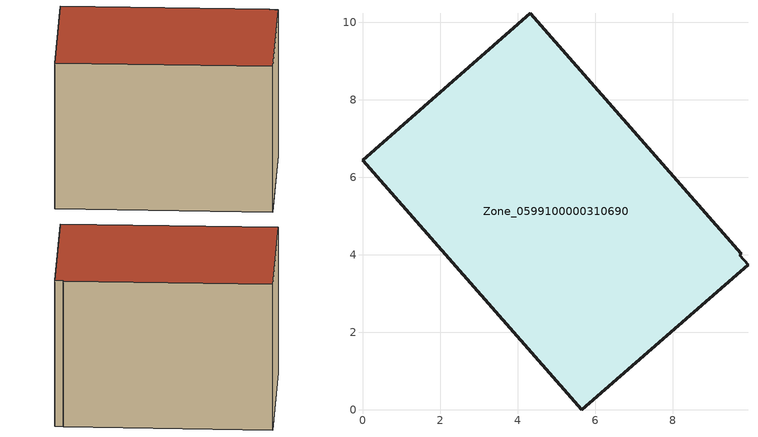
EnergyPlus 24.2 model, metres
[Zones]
Zone_0599100000310690
 floor ground (C_G): 0,6.45 4.33,10.23 9.77,4.03 9.73,3.99 9.95,3.75 5.66,0 z0
 wall outside (C_F): 4.33,10.23 0,6.45 5.66,0 9.95,3.75 9.73,3.99 9.77,4.03 4.33,10.23 z0:6.23
 roof outside (C_R): 0,6.45 5.66,0 9.95,3.75 9.73,3.99 9.77,4.03 4.33,10.23 z6.23
[BUILDING]
Pand.0599100000310690: North Axis=0; Terrain=City; Loads Convergence Tolerance Value=0.04; Temperature Convergence Tolerance Value=0.4; Solar Distribution=FullExterior; Maximum Number of Warmup Days=25; Minimum Number of Warmup Days=1
[Site:Location]
Rotterdam.The.Hague.AP_ZH_NLD Design_Conditions: Latitude=51.96; Longitude=4.45; Time Zone=1; Elevation=-4.5
[SITE:GROUNDTEMPERATURE:BUILDINGSURFACE]
18, 18, 18, 18, 18, 18, 18, 18, 18, 18, 18, 18
[MATERIAL] Thermal Absorptance=0.9; Solar Absorptance=0.7; Visible Absorptance=0.7
Name | Roughness | Thickness | Conductivity | Density | Specific Heat
G.TI.1946 | MediumSmooth | 0.15 | 1 | 540 | 1210
F.TI.1946 | Rough | 0.3 | 0.857143 | 1920 | 840
R.TI.1946 | MediumRough | 0.2 | 0.1 | 1500 | 1000
[CONSTRUCTION]
C_G: G.TI.1946
C_F: F.TI.1946
C_R: R.TI.1946
[ZONE]
Zone_0599100000310690: Type=1; Multiplier=1; Ceiling Height=Autocalculate; Volume=Autocalculate; Floor Area=autocalculate; Part of Total Floor Area=Yes
[ZONEINFILTRATION:DESIGNFLOWRATE]
Infil_Zone_0599100000310690: Zone or ZoneList or Space or SpaceList=Zone_0599100000310690; Schedule=AlwaysOn; Design Flow Rate Calculation Method=Flow/Area; Flow Rate per Floor Area=0.003; Constant Term Coefficient=1; Temperature Term Coefficient=0; Velocity Term Coefficient=0; Velocity Squared Term Coefficient=0
[HVACTEMPLATE:ZONE:IDEALLOADSAIRSYSTEM]
Zone_0599100000310690: Maximum Heating Supply Air Temperature=50; Minimum Cooling Supply Air Temperature=13; Maximum Heating Supply Air Humidity Ratio=0.0156; Minimum Cooling Supply Air Humidity Ratio=0.0077; Heating Limit=NoLimit; Cooling Limit=NoLimit; Dehumidification Control Type=ConstantSensibleHeatRatio; Cooling Sensible Heat Ratio=0.7; Dehumidification Setpoint=60; Humidification Control Type=None; Humidification Setpoint=30; Outdoor Air Method=None; Outdoor Air Flow Rate per Person=0.00944; Outdoor Air Flow Rate per Zone Floor Area=0; Outdoor Air Flow Rate per Zone=0; Demand Controlled Ventilation Type=None; Outdoor Air Economizer Type=NoEconomizer; Heat Recovery Type=None; Sensible Heat Recovery Effectiveness=0.7; Latent Heat Recovery Effectiveness=0.65
[ZONECONTROL:THERMOSTAT]
ThermostatControl_Zone_0599100000310690: Zone or ZoneList=Zone_0599100000310690; Control Type Schedule=DualSetpointControlType; Control 1=Thermostat_Zone_0599100000310690; Temperature Difference Between Cutout And Setpoint=0
[THERMOSTATSETPOINT:DUALSETPOINT]
Thermostat_Zone_0599100000310690: Heating Setpoint Temperature Schedule=HeatingSetpoint_Zone_0599100000310690; Cooling Setpoint Temperature Schedule=CoolingSetpoint_Zone_0599100000310690
[SCHEDULE:COMPACT]
HeatingSetpoint_Zone_0599100000310690: Through: 12/31, For: AllDays, Until: 24:00, 21
CoolingSetpoint_Zone_0599100000310690: Through: 12/31, For: AllDays, Until: 24:00, 24
DualSetpointControlType: Through: 12/31, For: AllDays, Until: 24:00, 4
AlwaysOn: Through: 12/31, For: AllDays, Until: 24:00, 1
